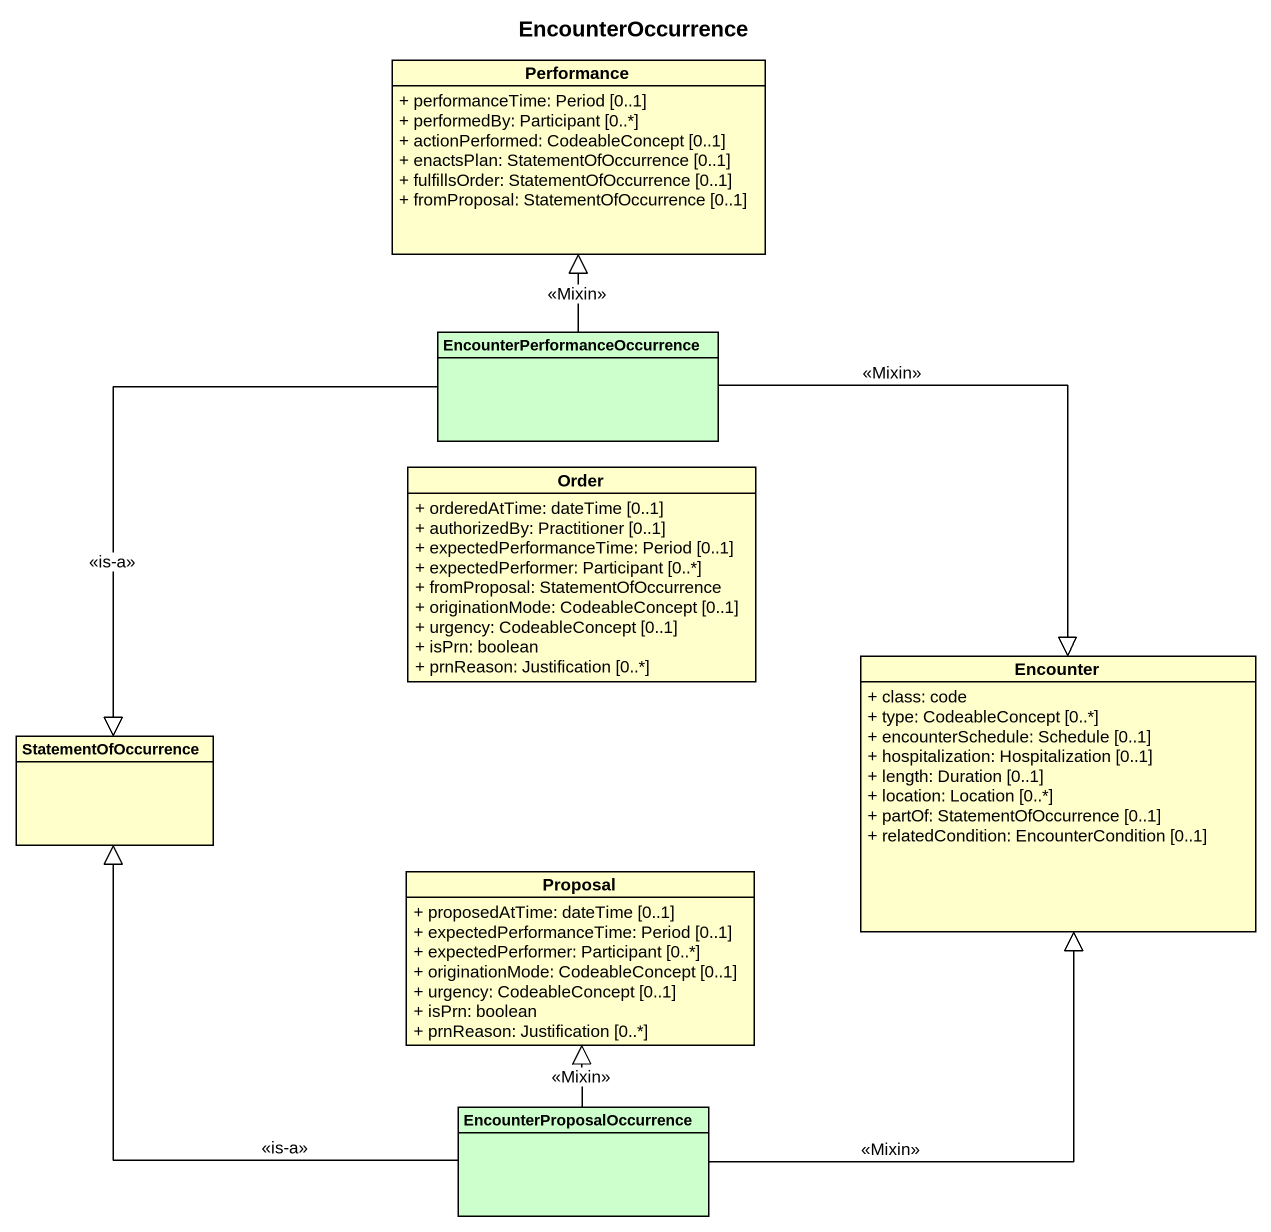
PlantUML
@startuml
title EncounterOccurrence
hide circle
hide empty members
skinparam classAttributeIconSize 0
class Performance {
  + performanceTime: Period [0..1]
  + performedBy: Participant [0..*]
  + actionPerformed: CodeableConcept [0..1]
  + enactsPlan: StatementOfOccurrence [0..1]
  + fulfillsOrder: StatementOfOccurrence [0..1]
  + fromProposal: StatementOfOccurrence [0..1]
}
class "EncounterPerformanceOccurrence" as EncounterPerformanceOccurren #CCFFCC
class Order {
  + orderedAtTime: dateTime [0..1]
  + authorizedBy: Practitioner [0..1]
  + expectedPerformanceTime: Period [0..1]
  + expectedPerformer: Participant [0..*]
  + fromProposal: StatementOfOccurrence
  + originationMode: CodeableConcept [0..1]
  + urgency: CodeableConcept [0..1]
  + isPrn: boolean
  + prnReason: Justification [0..*]
}
class Encounter {
  + class: code
  + type: CodeableConcept [0..*]
  + encounterSchedule: Schedule [0..1]
  + hospitalization: Hospitalization [0..1]
  + length: Duration [0..1]
  + location: Location [0..*]
  + partOf: StatementOfOccurrence [0..1]
  + relatedCondition: EncounterCondition [0..1]
}
class StatementOfOccurrence
class Proposal {
  + proposedAtTime: dateTime [0..1]
  + expectedPerformanceTime: Period [0..1]
  + expectedPerformer: Participant [0..*]
  + originationMode: CodeableConcept [0..1]
  + urgency: CodeableConcept [0..1]
  + isPrn: boolean
  + prnReason: Justification [0..*]
}
class EncounterProposalOccurrence #CCFFCC
EncounterPerformanceOccurren -up-|> Performance : <<Mixin>>
EncounterPerformanceOccurren --|> Encounter : <<Mixin>>
EncounterPerformanceOccurren --|> StatementOfOccurrence : <<is-a>>
EncounterProposalOccurrence -up-|> Encounter : <<Mixin>>
EncounterProposalOccurrence -up-|> StatementOfOccurrence : <<is-a>>
EncounterProposalOccurrence -up-|> Proposal : <<Mixin>>
@enduml
